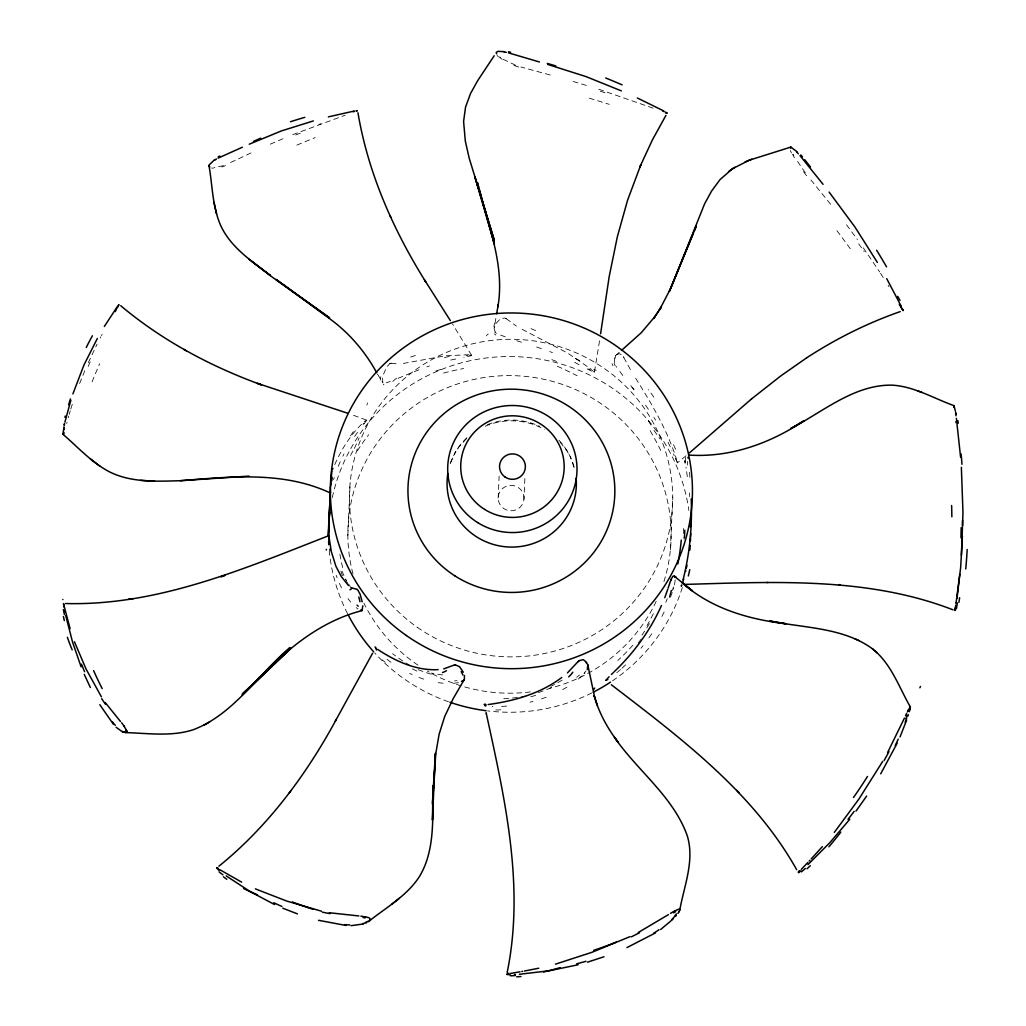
<?xml version="1.0" encoding="UTF-8"?>
<svg xmlns="http://www.w3.org/2000/svg" width="1026" height="1026" viewBox="0 0 1026 1026"><rect width="100%" height="100%" fill="white"/><g stroke="black" fill="none" stroke-linecap="round" stroke-linejoin="round"><path stroke-width="0.75" stroke-dasharray="5 3.75" d="M470.972 355.086L471.704 355.56L463.867 357.433M587.167 368.924L594.375 372.425L599.838 338.978M366.821 420.032L362.011 426.47M347.852 535.457L350.161 482.746M498.149 498.174L499.111 476.141M523.953 499.316A12.928 12.71 2.5 0 0 505.715 486.516A12.928 12.71 2.5 0 0 503.586 508.421A12.928 12.71 2.5 0 0 523.953 499.316L524.991 475.705M670.414 549.744L672.723 497.02M685.599 457.429L685.586 463.752M495.225 331.885L494.109 328.718L496.392 315.29M382.493 378.004L382.865 382.89A78.027 9.85 -44.1 0 0 383.827 383.493M674.518 584.91L675.198 579.728M494.301 327.474L494.596 326.486M66.677 423.546L67.036 422.199M68.267 417.723L68.729 416.081M69.229 414.363L70.243 410.9M70.781 409.105L73.154 401.615M333.553 479.604L334.168 477.629M673.325 589.155L673.62 588.193M614.305 357.843L614.779 363.832M383.557 374.144L386.661 367.051L389.726 363.679M672.222 592.502L669.619 599.505M594.375 372.425L593.721 371.438M79.63 383.48L85.004 370.271M450.67 462.521L455.711 451.722L455.095 452.722L458.827 447.092L467.074 438.102M338.272 466.317L340.324 461.546M334.745 464.637C341.863 448.426 351.649 432.946 364.935 421.083M88.287 362.729L97.098 344.108M686.073 455.762L677.417 462.803L677.173 461.469M664.155 611.983L660.949 618.357M342.864 456.16L343.979 453.954M100.202 338.016L100.83 336.797M101.471 335.579L102.125 334.361M496.058 323.421L500.278 318.817L504.446 318.022A11.337 2.193 -2.8 0 1 505.279 318.278L505.433 318.342M651.754 633.773L647.714 639.57M354.573 436.448L359.01 430.343M642.994 645.79L640.994 648.265M615.523 355.663L620.294 351.443M584.333 673.633L584.935 672.979M625.655 664.848L620.897 669.208M582.114 675.826L577.01 680.135M620.422 669.632L619.473 670.465M618.999 670.876L618.05 671.684M617.562 672.081L616.78 672.748M616.716 354.483L619.627 353.714L622.32 355.535A11.337 1.821 37.8 0 1 622.987 356.343L623.09 356.497M566.891 687.151L561.273 690.395M366.372 420.044L350.52 414.196M251.011 152.938L227.605 163.955M270.325 144.153L284.587 138.048M398.126 378.312L420.673 369.091M292.743 134.65L345.146 115.233M485.234 426.239C503.971 417.928 526.518 419.288 544.306 429.368M546.191 697.231L539.971 699.399M390.149 381.492L386.263 382.788M223.45 165.622L213.985 167.713M426.829 366.859L429.394 365.987M390.457 363.384L390.342 363.422A11.337 1.577 -43.3 0 0 389.765 363.64M532.956 701.451L530.07 702.194M450.812 360.036L458.75 358.382M403.321 363.435L445.438 355.778L468.638 354.74M458.468 682.662L453.223 683.354M391.124 363.23L398.793 363.974M506.613 706.106L498.213 706.593M492.211 706.593L492.89 706.619M443.104 683.239L437.666 682.585M550.154 74.988L520.9 66.985M573.188 81.477L589.617 86.428M598.825 89.262L654.678 108.705M521.49 342.222L515.745 340.401M536.662 347.045L542.805 349.109M423.7 679.135L418.185 677.134M505.292 336.887L499.995 334.809M515.539 65.189L503.073 59.252M549.667 351.559L552.463 352.611M412.131 674.557L409.695 673.402M574.637 362.345L582.345 366.308M522.131 329.308L567.647 353.098L591.592 369.475M506.331 318.765L516.411 326.088M390.983 662.334L384.763 657.615M358.023 609.085L356.163 607.636M499.713 56.879L500.47 57.469M471.614 355.342L452.569 324.088M677.365 462.777L674.236 455.582M560.145 442.142L566.852 450.67L570.802 457.763L570.276 456.711L574.701 469.28M350.712 602.082L347.981 598.556M830.611 204.251L809.334 177.985M630.772 385.661L634.979 391.098M622.808 375.465L618.627 369.924M846.514 224.771L857.377 239.545M805.295 172.791L795.778 158.812M645.534 405.206L649.561 410.939M863.289 247.817L879.68 271.954M616.267 366.513L616.767 367.282M623.782 357.497L631.426 371.386M880.539 273.288L884.784 279.944M653.895 417.415L655.614 420.096M635.607 378.235C651.6 403.564 667.041 429.727 676.262 458.391M888.144 285.356L888.978 286.716M377.517 374.105L382.339 382.223M793.188 154.233L793.778 155.324M341.581 587.936L339.337 583.191M668.106 442.296L671.966 450.427M337.067 577.676L336.207 575.368M686.638 471.691L687.702 479.18M685.996 467.163L686.137 468.177M955.321 421.353L955.488 422.93M689.382 492.916L689.754 496.687M689.536 472.345L690.011 478.655M615.113 358.433A308.287 48.581 36.7 0 1 615.741 355.817M615.331 365.884A78.027 11.85 36.8 0 1 614.112 363.358M613.009 365.769A106.281 14.544 39.1 0 1 611.996 363.679M632.106 387.289A170.034 7.144 48.6 0 1 634.119 389.38M653.972 430.433A126.339 7.413 55.8 0 1 659.859 438.73M648.368 420.942A159.428 51.274 67.6 0 1 652.215 427.047M650.202 430.715A179.191 89.557 75.3 0 1 661.154 451.376M673.479 444.694A66.164 18.186 70.4 0 1 676.378 450.965M676.07 458.789A25.445 2.257 67.2 0 1 676.455 460.046M673.569 453.928A45.554 4.707 66 0 1 674.197 455.749M653.857 397.203A170.136 12.915 50.5 0 1 648.547 389.585M623.282 356.612A34.91 5.72 37.5 0 1 623.936 357.599M791.431 152.9A198.274 29.126 39.8 0 1 790.341 150.45M794.483 157.786A247.882 34.307 41.2 0 1 792.585 154.375M806.577 175.728A120.927 13.158 44.3 0 1 802.717 170.598M836.934 230.709A329.308 61.778 59.4 0 1 850.926 249.6M858.672 243.816A180.845 22.61 57.7 0 1 864.29 251.729M493.852 326.524A308.287 57.956 -3.9 0 1 494.686 323.498M496.417 333.412A78.027 14.249 -3.7 0 1 494.878 331.924M495.815 335.079A106.281 18.34 -1.4 0 1 494.378 333.86M486.58 335.848A170.034 16.762 8.8 0 1 488.299 334.027M593.746 369.578A126.339 1.59 16.6 0 1 596.286 370.335M551.847 359.639A159.428 37.103 29.7 0 1 558.054 362.101M557.259 366.244A179.191 72.936 38.2 0 1 577.112 375.76M575.214 358.343A66.164 11.953 32.2 0 1 581.665 361.562M592.169 370.386A25.445 4.527 27.1 0 1 593.054 371.181M588.847 368.68A45.554 8.683 25.8 0 1 590.283 369.835M535.623 330.552A170.136 23.111 10.5 0 1 528.121 327.358M505.587 318.329A34.91 6.836 -3.2 0 1 506.434 318.753M498.559 56.93A198.274 36.487 -0.7 0 1 497.097 55.442M502.137 59.29A247.882 44.259 0.7 0 1 499.675 57.482M518.617 67.036A120.927 18.84 4.1 0 1 513.475 65.202M589.257 98.15A329.308 36.243 20.9 0 1 609.239 104.344M600.248 91.237A180.845 9.106 18.8 0 1 608.585 93.853M380.351 380.018A308.287 40.476 -44.3 0 1 380.787 376.709M383.98 384.827A106.281 12.825 -41.7 0 1 383.352 384.237M392.778 381.339A170.034 11.632 -31.1 0 1 397.613 377.35M436.012 370.937A159.428 34.204 -8 0 1 441.962 369.091M443.527 373.066A179.191 66.562 1.8 0 1 463.637 368.514M444.489 357.625A66.164 10.401 -5.9 0 1 450.542 356.137M469.472 355.124A25.445 4.771 -13.6 0 1 470.459 355.265M466.304 355.714A45.554 8.977 -15 0 1 467.907 355.778M415.402 355.496A170.136 18.558 -29.7 0 1 408.681 357.651M390.56 363.268A34.91 4.899 -43.6 0 1 391.188 363.166M213.434 168.2A247.882 32.499 -39.7 0 1 211.651 167.956M225.566 165.622A120.927 13.941 -36.2 0 1 221.731 166.994M296.86 145.128A329.308 36.859 -17.6 0 1 315.226 137.574M295.719 134.996A180.845 10.375 -20.1 0 1 303.44 131.841M320.946 123.748A86.21 1.937 -17.7 0 1 318.945 124.351M366.846 405.116A170.034 5.861 -70.5 0 1 367.552 403.013M354.406 448.375A126.339 11.414 -61.9 0 1 359.113 438.038M350.533 455.403A159.428 43.926 -45.7 0 1 353.406 450.183M357.381 450.837A179.191 73.423 -34.6 0 1 368.693 434.691M350.494 435.87A66.164 14.249 -44 0 1 353.444 431.497M365.307 421.173A25.445 2.86 -53.8 0 1 365.949 420.673M362.999 424.379A45.554 5.451 -55.3 0 1 364.038 423.379M92.071 381.839A329.308 63.33 -56.1 0 1 99.65 363.768M88.21 366.436A180.845 25.83 -58.9 0 1 91.519 359.01M351.29 588.18A170.034 27.522 70.1 0 1 345.634 579.382M347.609 583.435A126.339 27.33 78.9 0 1 342.145 571.367M342.517 575.791A159.428 61.727 -84 0 1 340.606 570.11M342.697 567.558A179.191 90.314 -71.8 0 1 339.568 552.27M457.083 680.661A106.281 20.661 19 0 1 454.544 680.905M442.616 674.928A170.034 43.22 29.7 0 1 431.318 673.069M431.215 674.197A126.339 40.296 38.4 0 1 417.479 669.388M416.902 671.068A159.428 79.271 55.6 0 1 411.054 668.195M410.182 665.553A179.191 109.32 68.5 0 1 392.612 653.677M385.301 662.283A66.164 29.254 57.4 0 1 382.121 659.885M586.051 670.876A78.027 13.415 -24 0 1 583.986 673.312M579.446 675.031A106.281 19.75 -21.8 0 1 576.727 677.275M562.158 680.135A170.034 45.619 -11.7 0 1 550.911 686.368M551.218 687.664A126.339 44.233 -3.5 0 1 536.265 693.294M535.649 695.423A159.428 88.351 12.3 0 1 528.723 697.18M526.069 695.949A179.191 121.555 24.7 0 1 503.266 698.783M500.726 709.787A66.164 33.383 14.7 0 1 495.007 710.005M673.492 586.834A78.027 6.207 -64 0 1 672.363 590.489M667.272 598.645A106.281 10.324 -61.9 0 1 665.823 602.326M653.305 613.676A170.034 33.576 -52.5 0 1 647.073 625.539M649.445 623.667A126.339 37.321 -45.1 0 1 640.301 637.441M641.301 638.993A159.428 84.722 -31.7 0 1 636.595 644.854M632.862 645.213A182.166 123.3 -21.5 0 1 617.742 660.539M687.535 465.035A308.287 16.724 76.5 0 1 687.497 461.431M685.035 463.406A78.027 3.771 76.6 0 1 684.893 460.943M684.56 460.7A106.281 3.219 78.8 0 1 685.047 462.328M683.329 528.493A170.034 12.735 87.9 0 1 684.162 539.355M682.367 587.5A181.051 177.844 2.5 0 1 611.752 681.328M591.874 692.909A181.051 177.844 2.5 0 1 487.632 710.915M448.439 701.746A181.051 177.844 2.5 0 1 374.708 652.946M347.558 613.689A181.051 177.844 2.5 0 1 329.243 550.821M332.321 497.533A181.051 177.844 2.5 0 1 515.886 356.663A181.051 177.844 2.5 0 1 688.856 510.461M352.995 573.919A161.659 158.786 2.5 0 1 513.423 375.657A161.659 158.786 2.5 0 1 663.848 581.806M656.191 601.326A161.659 158.786 2.5 0 1 549.397 688.343M530.391 691.896A161.659 158.786 2.5 0 1 427.342 671.042M417.967 665.156A161.659 158.786 2.5 0 1 363.922 603.211M450.247 463.765A64.664 63.522 2.5 0 1 467.484 437.153M487.401 424.661A64.664 63.522 2.5 0 1 539.548 426.265M558.888 440.18A64.664 63.522 2.5 0 1 574.291 467.664M417.313 627.296A161.659 158.786 2.5 0 0 672.004 513.436A161.659 158.786 2.5 0 0 443.937 353.534A161.659 158.786 2.5 0 0 417.313 627.296"/><path stroke-width="1.5" d="M962.58 520.31L962.568 525.761M690.998 525.645L691.011 520.22M63.086 434.396C76.77 446.207 89.211 459.84 104.832 469.254C127.378 482.964 155.041 481.412 180.371 480.707L182.333 480.566C231.684 476.564 283.92 471.178 330.295 492.967L330.436 488.325M962.401 536.111L960.682 567.186L957.014 598.286M329.269 517.219L330.257 492.531M329.769 512.641A181.051 177.844 2.5 0 0 328.448 535.585L330.295 491.3M328.448 535.585L330.359 492.005M690.755 533.623L690.575 536.855M432.446 802.653L435.409 753.199L432.433 820.095L432.998 785.506C432.241 815.734 435.819 849.323 419.467 876.499C406.963 895.98 386.032 907.471 368.449 921.656M330.68 484.067L331.911 470.78M432.446 804.371L435.755 753.7L439.128 734.18L444.707 716.456L453.248 698.526L464.38 679.366L464.432 675.48M961.426 555.284L962.965 512.487L961.362 467.305M959.772 574.303L956.052 603.121M910.306 707.389L910.177 708.222M600.595 333.771L609.175 276.687L617.357 236.711L627.617 200.096L640.801 164.865L640.391 165.853M955.757 605.045L954.924 610.496L955.501 607.584M956.245 603.185L956.373 602.377M496.648 313.776L498.213 304.645L497.866 306.889C504.882 266.927 489.145 227.964 479.411 190.015M63.945 426.996L63.048 434.113M507.177 972.43C524.966 885.951 504.741 798.369 486.35 713.75M679.802 909.895C684.162 885.784 694.794 860.57 687.292 835.882C673.479 796.586 637.3 770.706 614.407 737.258L617.793 741.721M64.228 425.495L64.574 423.764M330.526 491.98L330.385 492.672M686.971 565.223L686.407 567.955M64.907 422.173L70.884 400.178M685.663 571.354L685.817 570.674M683.034 579.882C689.767 553.476 692.319 526.094 691.229 498.88M909.895 709.441L909.305 711.672M683.739 578.985L683.124 581.139M682.777 582.255L682.482 583.204M908.01 715.981L908.408 714.699M668.106 588.167L670.299 581.601M72.897 393.933L83.978 364.948L97.342 338.49M667.695 589.399L664.758 597.722M906.638 720.124L900.046 736.912M64.074 432.728L63.804 433.459M126.66 731.769L126.762 731.41A30.716 3.245 58.7 0 0 126.775 730.91L123.774 725.497M605.981 680.161L609.085 676.75M955.257 410.9L954.077 405.886A30.716 1.424 78.4 0 0 954.065 406.399L954.065 407.219M693.191 233.556L669.375 291.397L696.231 226.182L694.41 230.606M679.545 910.793L679.776 910.062A30.716 5.245 -22.2 0 0 679.789 909.575L678.481 909.241L674.415 911.101M639.865 167.084L640.275 166.097M671.235 579.139L672.774 576.394L674.018 576.022L692.358 590.784L682.29 582.909C710.838 608.482 748.711 619.396 786.031 623.782L769.795 620.986C803.909 628.117 843.192 627.335 872.549 648.868C891.184 663.604 898.879 687.01 910.318 706.914M640.647 165.224L652.446 139.844L665.912 115.399M587.321 669.542L587.77 664.758M904.419 718.123L887.593 752.558M661.462 605.507C650.279 630.618 633.735 653.011 613.933 671.992M905.509 715.763L906.651 713.327M907.587 711.339L910.254 706.734M897.173 743.183L880.706 773.822M332.347 469.369L332.963 468.42M372.618 653.177L335.271 721.252M336.31 719.406C306.338 774.707 268.094 826.417 218.948 866.175M370.091 920.13L370.335 919.553A30.716 5.54 18.4 0 0 370.335 919.065L369.014 917.757L364.871 916.68M882.706 761.356L859.057 798.844L834.305 832.419M117.721 307.133L118.875 304.658M661.013 307.351L653.729 318.458L661.013 307.351L659.5 309.878L670.799 288.191L704.58 203.905L711.467 191.246L720.072 179.537L732.423 168.777L749.095 160.248L790.866 147.077L795.137 150.335M104.331 326.473L117.362 306.582M679.045 911.755L677.929 913.422M494.186 55.75L477.552 80.862L470.549 93.481L465.548 107.076L463.598 121.453L465.317 141.088L469.177 158.081L494.352 240.392L474.91 176.985L494.404 244.15L477.385 182.448L478.591 186.976M464.201 679.725L463.342 680.738M866.637 796.073L855.979 811.143M290.704 791.02L289.05 793.213M655.165 316.277L641.288 332.706L621.487 350.43M849.784 819.261L829.854 842.641L807.962 864.636M798.908 871.985L798.446 872.728L800.921 870.869M675.48 916.449L676.237 915.564M822.365 846.642L811.168 858.954M809.155 861.096L809.835 860.378M801.293 869.368L807.808 862.52M672.902 919.232L660.693 929.479M611.432 674.441L613.112 672.812M577.587 662.116L567.468 672.864M369.578 920.758L368.757 921.438M255.141 682.085L242.277 694.038L290.884 648.342L242.303 694.935L289.909 647.65C258.026 674.326 233.62 714.532 193.209 729.742C171.175 736.899 147.744 733.167 125.095 732.602M257.488 679.917C286.613 649.458 320.099 621.32 361.819 610.675M689.498 452.838L751.519 398.934M578.446 661.347L578.6 661.206A11.337 1.834 -23.1 0 1 579.421 660.603L583.191 659.641L586.692 662.36M751.417 399.011L780.683 375.991L806.603 357.882M392.137 903.932L399.358 898.237M728.614 171.522L734.86 167.212M561.761 677.506C540.394 693.602 514.27 701.002 488.132 704.554M362.063 610.585L362.806 605.802M213.37 160.838L209.035 165.071A30.716 4.117 -42.3 0 0 208.971 165.661L209.124 166.161M806.5 357.946C835.754 338.849 867.239 323.126 900.225 311.596M607.828 679.43L606.033 680.328M668.426 914.628L638.275 932.506M655.486 932.903L626.899 947.614M670.478 913.384L672.633 912.114M214.793 159.966L216.499 158.992M203.93 725.254L209.65 721.945M218.128 158.119L242.392 147.218M629.977 936.648L591.976 952.295L555.451 964.158M365.949 922.99L366.731 922.63M249.228 144.204L281.38 130.93L313.366 120.927M745.158 161.877L751.827 159.21M356.612 111.359L357.048 110.693M328.807 535.675C244.342 568.571 157.953 606.007 65.51 603.532M604.019 956.758L587.475 962.183M485.683 705.118L484.888 705.644L485.76 706.029M790.866 147.077L790.571 147.346A30.716 4.681 38.7 0 0 790.559 147.834L790.597 148.206M363.345 923.977L351.11 925.67M507.434 974.123L506.793 974.469L510.076 974.7M125.672 732.538L126.313 732.231A87.736 9.26 58.8 0 0 126.647 731.923M328.358 116.874L354.188 111.039M443.694 668.914L453.787 665.169A34.91 6.015 17.2 0 1 454.8 665.053M578.138 964.761L549.256 970.763L519.336 974.277M538.753 968.211L524.466 971.019M510.538 973.456L520.002 971.802M521.798 971.494L522.696 971.327M133.136 598.633L128.391 599.325M454.659 665.002L454.826 664.989A11.337 1.975 17.5 0 1 455.647 664.963L459.571 666.759L463.277 672.197M180.371 480.707L249.01 476.09M514.501 974.559L515.308 974.52M438.153 669.632C416.133 670.799 395.626 661.219 377.658 649.407M684.637 584.422C774.463 581.883 867.675 576.702 953.051 609.842M768.089 582.46L766.768 582.486M688.6 455.057C729.858 457.827 769.872 443.604 803.845 420.84L790.584 428.637C822.506 412.144 853.991 384.468 892.069 385.148C914.243 386.379 933.711 398.447 954.167 405.719M140.677 480.36L154.49 481.168M838.806 584.64L840.179 584.769M345.954 925.439L318.496 920.309M358.818 915.949L329.282 912.742M360.883 916.167L363.063 916.423M502.15 51.582L498.2 51.326L496.366 52.198A30.716 5.746 -1.9 0 0 496.302 52.775L496.494 53.416A87.736 16.378 -1.8 0 0 496.687 53.878M504.035 51.903L506.293 52.352M321.407 911.165L286.716 901.059L255.359 888.862M508.434 52.852L539.458 61.983M547.884 64.484L585.91 76.552L621.423 90.904M375.965 648.509L376.465 650.035M347.737 413.26L257.385 383.339L261.463 384.853C210.663 366.449 162.211 340.555 120.722 305.722M665.374 112.796L667.221 113.245L666.656 112.693M217.615 868.419A12.71 1.847 40.5 0 0 216.884 868.086L219.051 870.471M297.437 913.871L282.701 908.177M917.577 390.816L921.925 392.445M122.787 732.128L116.13 727.267M854.953 638.813L858.903 640.557M637.338 97.983L663.796 110.975M274.558 904.547L250.19 891.594L226.207 875.922M356.817 589.322L351.315 587.731M241.661 882.142L219.41 869.497M186.257 350.738L183.936 349.43M209.817 166.905L209.458 166.622A87.736 11.773 -42.2 0 1 209.15 166.135M99.778 466.035L90.352 458.853M249.049 259.245L270.402 275.519C250.382 260.168 226.72 244.739 218.346 219.5C212.279 202.122 212.177 183.487 208.971 165.519M251.55 261.168L273.044 277.7L329.615 317.88L276.032 279.393L331.475 320.061C350.199 334.078 365.512 352.251 376.722 372.746M872.549 648.868L873.677 649.791M611.355 684.778C680.559 737.912 753.187 792.136 796.651 869.65M877.192 652.921L875.037 650.933M348.507 585.564L341.376 576.65L335.887 566.249L331.295 551.552L328.82 535.739L328.82 537.175M674.185 576.137L674.685 576.881M736.822 790.328L739.169 792.803M796.599 151.861L798.343 153.772M799.998 155.631L823.096 184.359M120.465 721.47L105.203 702.515M121.594 722.791L122.787 724.241M113.411 724.279L99.804 704.67M829.136 192.093L855.094 227.233L877.358 262.438M617.934 741.926C607.341 728.075 598.838 712.583 594.169 695.718L597.44 705.683M450.337 320.587L424.379 279.649M101.407 696.834L86.094 669.093L74.436 641.763M902.367 309.531L903.124 310.596L902.829 309.724M425.097 280.816L425.61 281.663C393.304 230.029 368.09 173.099 357.959 112.757M902.136 309.147L901.303 307.71M901.097 307.364L900.264 305.915M899.251 304.145L899.84 305.197M886.708 278.636L901.328 306.428M90.339 687.458L84.26 674.415M390.213 216.114L390.778 217.345M81.092 666.785L72.59 642.186L65.728 615.574M70.101 628.707L64.138 606.122M594.618 697.129L587.962 665.617M216.563 213.844L214.011 202.391M63.856 604.93L63.497 603.57L64.01 606.969M687.946 457.327L688.113 458.173M362.165 601.787L360.088 594.157L357.869 590.117A11.337 1.141 57.7 0 0 357.433 589.745A34.91 3.476 57.4 0 0 356.907 589.45M64.805 611.124L64.959 611.868M486.119 712.506L486.375 713.929M955.604 413.08L956.014 415.774M956.386 418.364L960.58 457.083M329.872 549.09L330.026 550.231M329.256 543.754L328.833 537.662M897.673 296.373A86.21 8.708 60.5 0 1 900.02 300.4M902.162 308.39A12.71 1.321 60.5 0 1 902.623 309.442M900.11 305.043A38.09 4.643 59.6 0 1 900.854 306.582M876.627 250.254A318.15 78.104 69.3 0 1 886.554 266.837M804.743 159.748A217.615 3.181 52.7 0 1 810.425 166.917M800.857 154.9A101.471 22.226 35.9 0 1 802.473 156.786M795.612 150.553A29.305 5.31 38.1 0 1 797.074 152.105M665.579 112.091A12.71 2.308 20.4 0 1 666.464 112.655M662.578 110.846A38.09 7.541 19.3 0 1 664.014 111.642M605.699 77.989A318.15 48.568 30.9 0 1 622.115 84.85M555.797 65.908A217.615 10.991 13.3 0 1 547.307 63.445M508.524 51.749A101.471 25.06 -5.1 0 1 510.615 52.275M502.586 51.467A29.305 6.284 -2.7 0 1 504.459 51.8M355.984 110.859A12.71 2.244 -20.3 0 1 356.894 110.77M353.098 111.706A38.09 7.246 -21.5 0 1 354.547 111.462M290.512 121.735A318.15 42.04 -7.4 0 1 304.812 117.323M260.655 138.151A217.615 6.605 -26.4 0 1 253.486 141.383M218.205 156.824A101.471 19.071 -45.9 0 1 219.769 156.067M213.754 160.377A29.305 4.681 -43.3 0 1 215.152 159.543M330.885 484.054A308.287 4.296 -83.9 0 1 330.308 487.671M331.796 480.694A78.027 0.705 -83.6 0 1 332.116 477.359M63.15 433.895A87.736 1.642 -81.8 0 1 63.163 433.318M64.189 429.522A198.274 3.809 -80.8 0 1 64.356 427.624M63.612 434.447A247.882 4.502 -79.3 0 1 63.561 433.78M116.297 309.775A31.742 0.654 -58.7 0 1 115.156 311.609M118.246 305.543A12.71 1.141 -60.4 0 1 118.734 304.927M116.451 308.685A38.09 3.873 -61.7 0 1 117.221 307.608M86.261 347.493A318.15 61.586 -45.6 0 1 92.391 335.784M68.627 404.783A217.615 14.3 -65.6 0 1 70.422 398.922M64.907 417.197A101.471 7.092 -85.6 0 1 65.241 416.043M64.151 424.892A29.305 1.282 -83 0 1 64.42 423.623M358.767 597.004A308.287 33.64 56.7 0 1 359.959 601.749M361.96 610.432A78.027 8.901 56.9 0 1 360.549 610.06M358.202 606.199A106.281 12.62 59.3 0 1 357.061 605.173M326.332 550A66.164 21.687 -82.5 0 1 326.23 549.385M351.546 588.398A170.136 20.392 71.3 0 1 349.93 589.77M125.377 732.038A198.274 20.943 59.8 0 1 124.197 731.73M123.979 732.038A247.882 26.599 61.3 0 1 122.402 731.41M115.335 725.356A120.927 14.595 64.8 0 1 112.514 722.009M102.202 688.626A329.308 103.28 85 0 1 93.623 670.632M84.581 671.748A180.845 48.235 82 0 1 81.516 664.13M64.317 620.55A86.21 19.661 84.3 0 1 63.407 616.511M64.433 614.587A31.742 4.655 82.1 0 1 63.368 609.521M72.166 649.868A318.15 98.047 -84.3 0 1 67.395 637.326M105.486 704.234A217.615 41.938 75.1 0 1 101.689 698.693M125.8 729.819A101.471 5.297 55 0 1 127.006 731.333M123.312 725.215A29.305 2.347 57.7 0 1 124.313 726.511M461.161 671.658A308.287 55.584 16.5 0 1 462.931 675.082M462.995 680.636A78.027 14.479 16.6 0 1 461.456 681.392M375.606 648.111A25.445 3.245 47.2 0 1 376.144 648.291M374.952 647.06A45.554 5.438 45.7 0 1 375.606 647.201M446.425 670.645A170.136 36.564 31.1 0 1 442.488 672.505M370.065 920.117A87.736 15.839 18.6 0 1 369.514 920.732M367.667 921.348A198.274 36.166 19.6 0 1 365.731 922.233M365.371 922.733A247.882 46.273 21.1 0 1 362.64 923.669M349.879 924.952A120.927 24.868 24.5 0 1 344.582 924.606M312.968 909.241A329.308 138.01 44.3 0 1 292.346 901.931M281.855 906.42A180.845 67.113 41.4 0 1 273.801 902.765M226.797 879.269A86.21 28.997 43.9 0 1 223.411 876.832M222.963 874.832A31.742 8.093 42 0 1 219.064 871.882M216.935 867.598A38.09 5.04 39.3 0 1 218.089 868.201M257.411 894.762A318.15 134.38 55.6 0 1 243.585 888.503M330.167 913.627A217.615 63.381 34.6 0 1 322.331 912.127M363.089 917.577A101.471 12.286 15.1 0 1 365.205 917.847M363.614 916.68A29.305 4.489 17.6 0 1 365.41 916.962M586.09 662.642A308.287 51.262 -24.2 0 1 587.821 664.733M485.118 705.016A25.445 4.579 6.8 0 1 485.965 704.734M484.067 704.477A45.554 7.708 5.4 0 1 485.272 704.08M572.841 672.222A170.136 39.565 -9.9 0 1 568.699 676.865M577.766 662.052A34.91 5.579 -23.4 0 1 578.638 661.283M679.43 910.832A87.736 15.018 -22.1 0 1 678.891 911.806M676.429 913.909A198.274 34.769 -21.1 0 1 674.544 916.103M674.48 916.744A247.882 45.298 -19.6 0 1 671.786 919.54M659.064 929.723A120.927 25.278 -16.4 0 1 653.729 933.121M616.305 942.099A329.308 151.271 1.6 0 1 593.682 950.345M585.961 961.285A180.845 73.628 -0.9 0 1 576.715 963.799M520.977 976.521A86.21 32.601 1.9 0 1 516.668 976.816M515.334 975.572A31.742 9.362 0.6 0 1 510.371 975.764M507.254 974.11A12.71 2.347 0 0 1 508.203 973.854M507.485 973.584A38.09 6.425 -1.1 0 1 509.024 973.251M560.26 967.569A318.15 153.567 13 0 1 543.536 972.007M639.544 932.672A217.615 68.588 -7 0 1 631.272 936.866M673.595 912.883A101.471 10.606 -25 0 1 675.647 911.678M673.274 911.947A29.305 4.155 -22.8 0 1 675.044 910.973M674.839 576.561A308.287 22.713 -64.1 0 1 675.826 576.753M910.331 706.901A30.716 2.488 -62.2 0 1 910.318 707.363M909.985 708.556A87.736 7.169 -62.1 0 1 909.677 709.825M907.151 715.25A198.274 17.378 -61.1 0 1 906.073 718.546M906.663 718.059A247.882 24.149 -59.8 0 1 905.188 722.33M898.212 739.143A120.927 15.646 -56.7 0 1 895.249 745.427M867.496 776.438A329.308 136.856 -41.1 0 1 853.491 797.497M854.132 811.386A180.845 64.728 -43.1 0 1 848.015 819.351M810.309 865.739A86.21 28.792 -40.1 0 1 807 868.778M805.346 868.458A31.742 7.862 -40.6 0 1 801.447 871.843M798.677 872.138A12.71 1.719 -40.4 0 1 799.408 871.292M798.266 871.92A38.09 4.476 -41.5 0 1 799.472 870.599M840.82 832.124A318.15 146.641 -30.2 0 1 828.918 846.758M888.965 751.635A217.615 55.122 -48.3 0 1 884.117 760.484M919.86 687.792A101.471 1.052 -64.7 0 1 920.502 686.42M907.535 711.89A29.305 1.501 -62.7 0 1 908.42 710.043M593.785 689.318A99.65 6.22 -40.2 0 1 594.721 688.061M671.325 590.527A170.136 27.997 -50.5 0 1 669.555 596.978M670.542 581.152A34.91 2.385 -63.3 0 1 671.017 579.895M670.876 580.075A11.337 0.808 -63.1 0 1 671.273 579.074M684.791 530.211A159.428 70.089 -73.4 0 1 684.393 537.739M681.277 540.099A179.191 108.653 -65.1 0 1 677.827 564.018M689.754 569.648A66.164 26.163 -70.3 0 1 688.318 575.958M681.315 586.128A25.445 0.988 -73.5 0 1 681.456 585.346M681.7 585.153A45.554 1.09 -74.7 0 1 681.508 585.756M953.949 407.014A87.736 4.014 78.6 0 1 953.923 406.565M951.628 505.549A329.308 101.523 -81.7 0 1 951.859 516.822M961.157 527.659A180.845 44.58 -83.4 0 1 960.952 537.765M959.618 597.709A86.21 19.353 -80.4 0 1 958.9 602.403M957.386 602.98A31.742 4.296 -80.6 0 1 956.373 608.88M967.172 549.474A318.15 116.836 -71.5 0 1 965.748 568.981M961.144 454.031A217.615 29.292 -88.1 0 1 961.978 464.316M957.874 420.647A101.471 11.914 76 0 1 958.207 423.276M955.629 412.029A29.305 2.244 78 0 1 955.975 414.286M690.216 545.473A181.051 177.844 2.5 0 1 689.87 550.064M610.483 682.162A181.051 177.844 2.5 0 1 593.272 692.191M486.08 710.723A181.051 177.844 2.5 0 1 449.888 702.246M373.733 651.856A181.051 177.844 2.5 0 1 348.276 615.074M328.769 544.729A181.051 177.844 2.5 0 1 328.615 541.69M690.229 524.068A181.051 177.844 2.5 0 1 690.383 527.12M690.511 537.804A181.051 177.844 2.5 0 1 690.434 540.882M576.15 478.36A64.664 63.522 2.5 0 1 509.422 547.038A64.664 63.522 2.5 0 1 447.823 473.691M225.04 575.33L221.065 576.702L225.04 575.33M62.868 599.594A38.09 0.975 79 0 0 62.791 599.517M406.373 635.53A181.051 177.844 2.5 0 0 691.627 508.011A181.051 177.844 2.5 0 0 436.191 328.923A181.051 177.844 2.5 0 0 406.373 635.53M504.959 476.949A12.928 12.71 2.5 0 0 525.325 467.843A12.928 12.71 2.5 0 0 507.088 455.044A12.928 12.71 2.5 0 0 504.959 476.949M454.762 575.778A103.459 101.625 2.5 0 0 614.689 496.635A103.459 101.625 2.5 0 0 464.74 400.037A103.459 101.625 2.5 0 0 454.762 575.778M477.603 522.555A64.664 63.522 2.5 0 0 576.945 471.909A64.664 63.522 2.5 0 0 482.489 412.644A64.664 63.522 2.5 0 0 477.603 522.555M484.657 509.422A51.736 50.813 2.5 0 0 564.133 468.908A51.736 50.813 2.5 0 0 488.568 421.506A51.736 50.813 2.5 0 0 484.657 509.422"/></g></svg>
